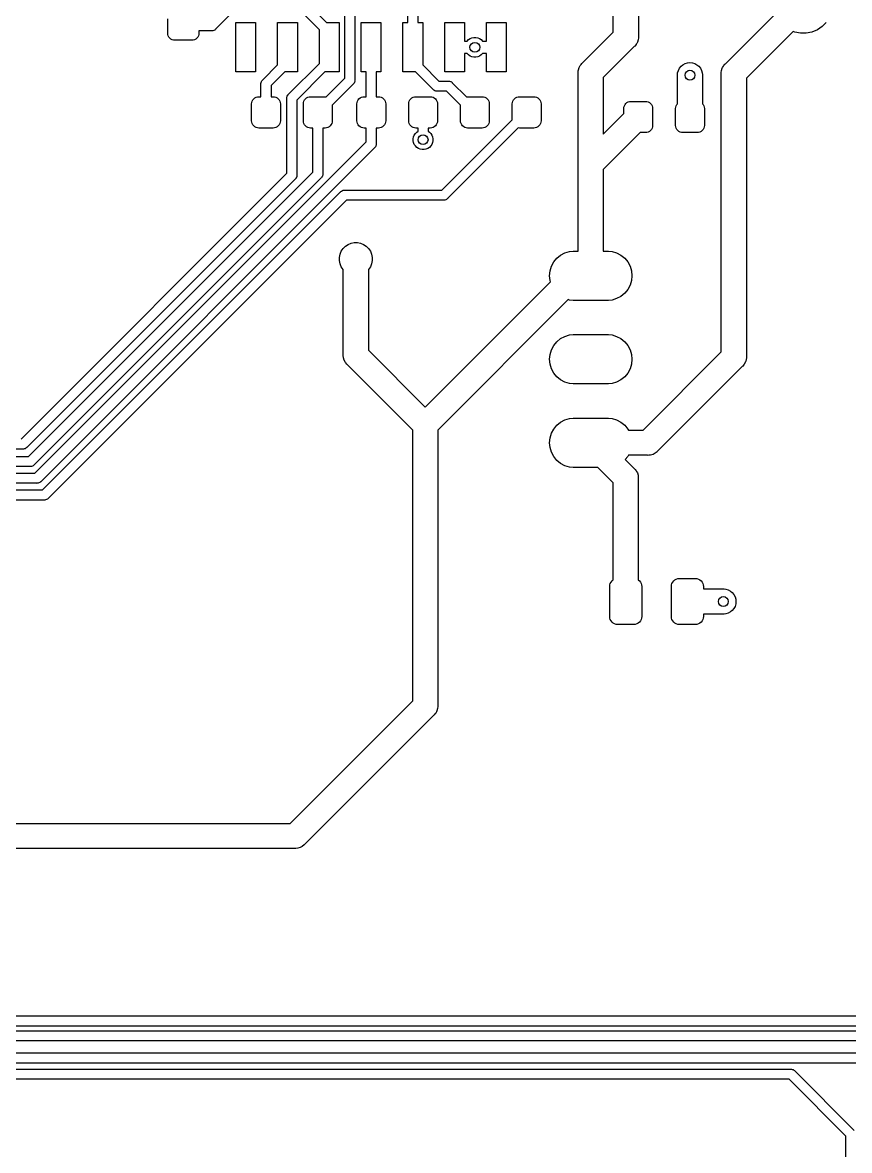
# Model space of a CAD drawing. Extents: x -66 to 211, y -177 to 13.
# Drawn here: x 103.78 to 128.92, y -54.84 to -20.55 of the extents above; entities that cross this region are included whole.
import ezdxf

# ---------------------------------------------------------------- set-up
doc = ezdxf.new("R2010")
doc.units = 0
doc.layers.add('BLACK', color=7, linetype='CONTINUOUS')

msp = doc.modelspace()

# ---------------------------------------------------------------- linework, layer by layer
at = {"layer": 'BLACK', "linetype": 'CONTINUOUS'}
for p, q in [((121.745, -20.8429), (121.745, -18.656)), ((122.507, -18.656), (122.507, -20.982)), ((110.182, -20.229), (109.654, -20.7579)), ((112.809, -20.771), (112.267, -20.229)), ((112.443, -19.9741), (113.024, -20.5555)), ((113.586, -22.2433), (113.586, -19.9643)), ((113.891, -20.0199), (113.891, -22.2989)), ((108.196, -20.8741), (108.196, -20.4366)), ((110.269, -22.0555), (110.269, -20.5555)), ((110.269, -20.5555), (110.869, -20.5555)), ((110.869, -20.5555), (110.869, -22.0555)), ((111.539, -21.84), (111.539, -20.5555)), ((111.539, -20.5555), (112.139, -20.5555)), ((112.139, -20.5555), (112.139, -22.0555)), ((113.024, -20.5555), (113.409, -20.5555)), ((113.409, -20.5555), (113.409, -22.0555)), ((114.079, -22.0555), (114.079, -20.5555)), ((114.079, -20.5555), (114.679, -20.5555)), ((114.679, -20.5555), (114.679, -22.0555)), ((115.349, -22.0555), (115.349, -20.5555)), ((115.349, -20.5555), (115.499, -20.5555)), ((115.499, -20.5555), (115.499, -20.3275)), ((115.804, -20.3275), (115.804, -20.5555)), ((115.804, -20.5555), (115.949, -20.5555)), ((115.949, -20.5555), (115.949, -21.84)), ((116.619, -22.0555), (116.619, -20.5555)), ((116.619, -20.5555), (117.219, -20.5555)), ((117.219, -20.5555), (117.219, -21.115)), ((117.889, -21.115), (117.889, -20.5555)), ((117.889, -20.5555), (118.489, -20.5555)), ((118.489, -20.5555), (118.489, -22.0555)), ((125.154, -21.8071), (126.676, -20.2849)), ((128.222, -20.5508), (128.096, -20.6762)), ((108.201, -20.9168), (108.196, -20.8741)), ((108.213, -20.9578), (108.201, -20.9168)), ((109.142, -20.9168), (109.13, -20.9578)), ((109.146, -20.8741), (109.142, -20.9168)), ((109.533, -20.8078), (109.146, -20.8078)), ((109.146, -20.8078), (109.146, -20.8741)), ((109.541, -20.8085), (109.533, -20.8078)), ((109.548, -20.8078), (109.541, -20.8085)), ((109.57, -20.8056), (109.548, -20.8078)), ((109.548, -20.8078), (109.548, -20.8078)), ((109.599, -20.7969), (109.57, -20.8056)), ((109.626, -20.7827), (109.599, -20.7969)), ((109.643, -20.7684), (109.626, -20.7827)), ((109.649, -20.7637), (109.643, -20.7684)), ((109.643, -20.7684), (109.643, -20.7684)), ((109.654, -20.7579), (109.649, -20.7637)), ((112.809, -21.7939), (112.809, -20.771)), ((120.803, -21.7843), (121.745, -20.8429)), ((127.215, -20.8237), (125.791, -22.2476)), ((127.26, -20.8425), (127.215, -20.8237)), ((127.434, -20.8771), (127.26, -20.8425)), ((127.611, -20.8771), (127.434, -20.8771)), ((127.785, -20.8425), (127.611, -20.8771)), ((127.949, -20.7747), (127.785, -20.8425)), ((128.096, -20.6762), (127.949, -20.7747)), ((108.233, -20.9957), (108.213, -20.9578)), ((108.26, -21.0288), (108.233, -20.9957)), ((108.294, -21.056), (108.26, -21.0288)), ((108.331, -21.0762), (108.294, -21.056)), ((108.372, -21.0887), (108.331, -21.0762)), ((108.415, -21.0929), (108.372, -21.0887)), ((108.928, -21.0929), (108.415, -21.0929)), ((108.97, -21.0887), (108.928, -21.0929)), ((109.011, -21.0762), (108.97, -21.0887)), ((109.049, -21.056), (109.011, -21.0762)), ((109.082, -21.0288), (109.049, -21.056)), ((109.109, -20.9957), (109.082, -21.0288)), ((109.13, -20.9578), (109.109, -20.9957)), ((117.219, -21.115), (117.302, -21.115)), ((117.302, -21.115), (117.303, -21.1143)), ((117.303, -21.1143), (117.345, -21.0725)), ((117.345, -21.0725), (117.394, -21.0396)), ((117.394, -21.0396), (117.448, -21.017)), ((117.448, -21.017), (117.506, -21.0055)), ((117.506, -21.0055), (117.566, -21.0055)), ((117.566, -21.0055), (117.623, -21.017)), ((117.623, -21.017), (117.678, -21.0396)), ((117.678, -21.0396), (117.727, -21.0725)), ((117.727, -21.0725), (117.769, -21.1143)), ((117.769, -21.1143), (117.769, -21.115)), ((117.769, -21.115), (117.889, -21.115)), ((122.438, -21.2204), (122.396, -21.2714)), ((122.444, -21.2134), (122.438, -21.2204)), ((122.457, -21.1899), (122.444, -21.2134)), ((122.479, -21.1472), (122.457, -21.1899)), ((122.501, -21.0754), (122.479, -21.1472)), ((122.507, -21.0194), (122.501, -21.0754)), ((122.507, -20.982), (122.509, -21.0007)), ((122.509, -21.0007), (122.507, -21.0194)), ((122.507, -21.0194), (122.507, -21.0194)), ((117.302, -21.496), (117.219, -21.496)), ((117.219, -21.496), (117.219, -22.0555)), ((117.303, -21.4967), (117.302, -21.496)), ((117.345, -21.5385), (117.303, -21.4967)), ((117.394, -21.5714), (117.345, -21.5385)), ((117.448, -21.594), (117.394, -21.5714)), ((117.506, -21.6055), (117.448, -21.594)), ((117.623, -21.594), (117.566, -21.6055)), ((117.678, -21.5714), (117.623, -21.594)), ((117.727, -21.5385), (117.678, -21.5714)), ((117.769, -21.4967), (117.727, -21.5385)), ((117.889, -21.496), (117.769, -21.496)), ((117.769, -21.496), (117.769, -21.4967)), ((117.889, -22.0555), (117.889, -21.496)), ((122.382, -21.2834), (121.441, -22.2248)), ((122.396, -21.2714), (122.382, -21.2834)), ((111.086, -22.2931), (111.539, -21.84)), ((111.871, -22.7317), (112.809, -21.7939)), ((115.949, -21.84), (116.44, -22.3317)), ((117.566, -21.6055), (117.506, -21.6055)), ((120.684, -21.9923), (120.706, -21.9204)), ((120.706, -21.9204), (120.718, -21.8981)), ((120.718, -21.8981), (120.741, -21.8542)), ((120.741, -21.8542), (120.764, -21.8263)), ((120.764, -21.8263), (120.789, -21.7962)), ((120.789, -21.7962), (120.803, -21.7843)), ((123.723, -22.0074), (123.758, -21.9412)), ((123.758, -21.9412), (123.806, -21.8832)), ((123.806, -21.8832), (123.864, -21.8356)), ((123.864, -21.8356), (123.93, -21.8002)), ((123.93, -21.8002), (124.002, -21.7784)), ((124.002, -21.7784), (124.076, -21.771)), ((124.076, -21.771), (124.151, -21.7784)), ((124.151, -21.7784), (124.223, -21.8002)), ((124.223, -21.8002), (124.289, -21.8356)), ((124.289, -21.8356), (124.347, -21.8832)), ((124.347, -21.8832), (124.395, -21.9412)), ((124.395, -21.9412), (124.43, -22.0074)), ((125.034, -22.0151), (125.056, -21.9432)), ((125.056, -21.9432), (125.068, -21.9209)), ((125.068, -21.9209), (125.092, -21.877)), ((125.092, -21.877), (125.11, -21.8542)), ((125.11, -21.8542), (125.139, -21.819)), ((125.139, -21.819), (125.154, -21.8071)), ((110.869, -22.0555), (110.269, -22.0555)), ((111.754, -22.0555), (111.338, -22.4715)), ((112.139, -22.0555), (111.754, -22.0555)), ((112.978, -22.0555), (112.126, -22.9079)), ((113.409, -22.0555), (112.978, -22.0555)), ((113.017, -22.8128), (113.586, -22.2433)), ((114.226, -22.0555), (114.079, -22.0555)), ((114.226, -22.8092), (114.226, -22.0555)), ((114.679, -22.0555), (114.531, -22.0555)), ((114.531, -22.0555), (114.531, -22.8092)), ((115.733, -22.0555), (115.349, -22.0555)), ((116.264, -22.5866), (115.733, -22.0555)), ((117.219, -22.0555), (116.619, -22.0555)), ((118.489, -22.0555), (117.889, -22.0555)), ((120.677, -22.0669), (120.681, -22.0247)), ((120.679, -22.0856), (120.677, -22.0669)), ((120.679, -24.8471), (120.679, -22.0856)), ((120.681, -22.0247), (120.684, -21.9923)), ((121.441, -22.2248), (121.441, -23.946)), ((123.695, -22.1352), (123.701, -22.0792)), ((123.695, -23.0222), (123.695, -22.1352)), ((123.701, -22.0792), (123.723, -22.0074)), ((124.43, -22.0074), (124.452, -22.0792)), ((124.452, -22.0792), (124.457, -22.1352)), ((124.457, -22.1352), (124.457, -23.0222)), ((125.027, -22.0897), (125.029, -22.071)), ((125.029, -22.1084), (125.027, -22.0897)), ((125.029, -22.071), (125.034, -22.0151)), ((125.029, -30.5686), (125.029, -22.1084)), ((125.791, -22.2476), (125.791, -30.7077)), ((111.033, -22.408), (111.036, -22.3781)), ((111.033, -22.4155), (111.033, -22.408)), ((111.033, -22.8092), (111.033, -22.4155)), ((111.036, -22.3781), (111.044, -22.3494)), ((111.044, -22.3494), (111.059, -22.3229)), ((111.059, -22.3229), (111.078, -22.2997)), ((111.078, -22.2997), (111.086, -22.2931)), ((111.338, -22.4715), (111.338, -22.8092)), ((113.841, -22.4194), (113.198, -23.0622)), ((113.847, -22.4147), (113.841, -22.4194)), ((113.852, -22.4089), (113.847, -22.4147)), ((113.866, -22.3915), (113.852, -22.4089)), ((113.852, -22.4089), (113.852, -22.4089)), ((113.88, -22.365), (113.866, -22.3915)), ((113.887, -22.3426), (113.88, -22.365)), ((113.889, -22.3363), (113.887, -22.3426)), ((113.891, -22.3139), (113.889, -22.3363)), ((113.891, -22.2989), (113.892, -22.3064)), ((113.892, -22.3064), (113.891, -22.3139)), ((113.891, -22.3139), (113.891, -22.3139)), ((116.269, -22.5924), (116.264, -22.5866)), ((116.275, -22.5971), (116.269, -22.5924)), ((116.292, -22.6114), (116.275, -22.5971)), ((116.275, -22.5971), (116.275, -22.5971)), ((116.319, -22.6256), (116.292, -22.6114)), ((116.347, -22.6343), (116.319, -22.6256)), ((116.44, -22.3317), (116.728, -22.3317)), ((116.728, -22.3317), (116.736, -22.3309)), ((116.736, -22.3309), (116.743, -22.3317)), ((116.743, -22.3317), (116.743, -22.3317)), ((116.743, -22.3317), (116.766, -22.3339)), ((116.766, -22.3339), (116.794, -22.3426)), ((116.794, -22.3426), (116.807, -22.3496)), ((116.807, -22.3496), (116.821, -22.3568)), ((116.821, -22.3568), (116.831, -22.365)), ((116.831, -22.365), (116.844, -22.3758)), ((116.844, -22.3758), (116.849, -22.3816)), ((116.849, -22.3816), (117.28, -22.8128)), ((110.753, -22.9853), (110.765, -22.9442)), ((110.765, -22.9442), (110.785, -22.9064)), ((110.785, -22.9064), (110.812, -22.8732)), ((110.812, -22.8732), (110.846, -22.846)), ((110.846, -22.846), (110.883, -22.8258)), ((110.883, -22.8258), (110.924, -22.8134)), ((110.924, -22.8134), (110.967, -22.8092)), ((110.967, -22.8092), (111.033, -22.8092)), ((111.338, -22.8092), (111.405, -22.8092)), ((111.405, -22.8092), (111.447, -22.8134)), ((111.447, -22.8134), (111.488, -22.8258)), ((111.488, -22.8258), (111.526, -22.846)), ((111.526, -22.846), (111.559, -22.8732)), ((111.559, -22.8732), (111.586, -22.9064)), ((111.586, -22.9064), (111.607, -22.9442)), ((111.607, -22.9442), (111.619, -22.9853)), ((111.82, -22.8448), (111.821, -22.8373)), ((111.821, -22.8522), (111.82, -22.8448)), ((111.821, -22.8373), (111.823, -22.8149)), ((111.821, -22.8373), (111.821, -22.8373)), ((111.821, -25.1337), (111.821, -22.8522)), ((111.823, -22.8149), (111.832, -22.7862)), ((111.832, -22.7862), (111.846, -22.7597)), ((111.832, -22.7862), (111.832, -22.7862)), ((111.846, -22.7597), (111.86, -22.7423)), ((111.86, -22.7423), (111.865, -22.7365)), ((111.86, -22.7423), (111.86, -22.7423)), ((111.865, -22.7365), (111.871, -22.7317)), ((112.126, -22.9079), (112.126, -25.1893)), ((112.328, -22.9853), (112.34, -22.9442)), ((112.34, -22.9442), (112.36, -22.9064)), ((112.36, -22.9064), (112.387, -22.8732)), ((112.387, -22.8732), (112.421, -22.846)), ((112.421, -22.846), (112.458, -22.8258)), ((112.458, -22.8258), (112.499, -22.8134)), ((112.499, -22.8134), (112.542, -22.8092)), ((112.542, -22.8092), (112.98, -22.8092)), ((112.98, -22.8092), (113.017, -22.8128)), ((113.953, -22.9853), (113.966, -22.9442)), ((113.966, -22.9442), (113.986, -22.9064)), ((113.986, -22.9064), (114.013, -22.8732)), ((114.013, -22.8732), (114.046, -22.846)), ((114.046, -22.846), (114.084, -22.8258)), ((114.084, -22.8258), (114.125, -22.8134)), ((114.125, -22.8134), (114.168, -22.8092)), ((114.168, -22.8092), (114.226, -22.8092)), ((114.531, -22.8092), (114.605, -22.8092)), ((114.605, -22.8092), (114.648, -22.8134)), ((114.648, -22.8134), (114.689, -22.8258)), ((114.689, -22.8258), (114.727, -22.846)), ((114.727, -22.846), (114.76, -22.8732)), ((114.76, -22.8732), (114.787, -22.9064)), ((114.787, -22.9064), (114.807, -22.9442)), ((114.807, -22.9442), (114.82, -22.9853)), ((115.528, -22.9853), (115.541, -22.9442)), ((115.541, -22.9442), (115.561, -22.9064)), ((115.561, -22.9064), (115.588, -22.8732)), ((115.588, -22.8732), (115.621, -22.846)), ((115.621, -22.846), (115.659, -22.8258)), ((115.659, -22.8258), (115.7, -22.8134)), ((115.7, -22.8134), (115.743, -22.8092)), ((115.743, -22.8092), (116.18, -22.8092)), ((116.18, -22.8092), (116.223, -22.8134)), ((116.223, -22.8134), (116.264, -22.8258)), ((116.264, -22.8258), (116.302, -22.846)), ((116.302, -22.846), (116.335, -22.8732)), ((116.335, -22.8732), (116.362, -22.9064)), ((116.37, -22.6365), (116.347, -22.6343)), ((116.362, -22.9064), (116.382, -22.9442)), ((116.377, -22.6372), (116.37, -22.6365)), ((116.37, -22.6365), (116.37, -22.6365)), ((116.385, -22.6365), (116.377, -22.6372)), ((116.382, -22.9442), (116.395, -22.9853)), ((116.673, -22.6365), (116.385, -22.6365)), ((117.098, -23.0622), (116.673, -22.6365)), ((117.28, -22.8128), (117.317, -22.8092)), ((117.317, -22.8092), (117.755, -22.8092)), ((117.755, -22.8092), (117.797, -22.8134)), ((117.797, -22.8134), (117.838, -22.8258)), ((117.838, -22.8258), (117.876, -22.846)), ((117.876, -22.846), (117.909, -22.8732)), ((117.909, -22.8732), (117.936, -22.9064)), ((117.936, -22.9064), (117.957, -22.9442)), ((117.957, -22.9442), (117.969, -22.9853)), ((118.678, -22.9853), (118.69, -22.9442)), ((118.69, -22.9442), (118.71, -22.9064)), ((118.71, -22.9064), (118.737, -22.8732)), ((118.737, -22.8732), (118.771, -22.846)), ((118.771, -22.846), (118.808, -22.8258)), ((118.808, -22.8258), (118.849, -22.8134)), ((118.849, -22.8134), (118.892, -22.8092)), ((118.892, -22.8092), (119.33, -22.8092)), ((119.33, -22.8092), (119.372, -22.8134)), ((119.372, -22.8134), (119.413, -22.8258)), ((119.413, -22.8258), (119.451, -22.846)), ((119.451, -22.846), (119.484, -22.8732)), ((119.484, -22.8732), (119.511, -22.9064)), ((119.511, -22.9064), (119.532, -22.9442)), ((119.532, -22.9442), (119.544, -22.9853)), ((122.161, -22.9857), (122.199, -22.9655)), ((122.199, -22.9655), (122.24, -22.9531)), ((122.24, -22.9531), (122.283, -22.9489)), ((122.283, -22.9489), (122.72, -22.9489)), ((122.72, -22.9489), (122.763, -22.9531)), ((122.763, -22.9531), (122.804, -22.9655)), ((122.804, -22.9655), (122.842, -22.9857)), ((110.748, -23.0279), (110.753, -22.9853)), ((110.748, -23.5404), (110.748, -23.0279)), ((111.619, -22.9853), (111.623, -23.0279)), ((111.623, -23.0279), (111.623, -23.5404)), ((112.323, -23.0279), (112.328, -22.9853)), ((112.323, -23.5404), (112.323, -23.0279)), ((113.198, -23.0622), (113.198, -23.5404)), ((113.949, -23.0279), (113.953, -22.9853)), ((113.949, -23.5404), (113.949, -23.0279)), ((114.82, -22.9853), (114.824, -23.0279)), ((114.824, -23.0279), (114.824, -23.5404)), ((115.524, -23.0279), (115.528, -22.9853)), ((115.524, -23.5404), (115.524, -23.0279)), ((116.395, -22.9853), (116.399, -23.0279)), ((116.399, -23.0279), (116.399, -23.5404)), ((117.098, -23.5404), (117.098, -23.0622)), ((117.969, -22.9853), (117.973, -23.0279)), ((117.973, -23.0279), (117.973, -23.5404)), ((118.673, -23.0279), (118.678, -22.9853)), ((118.673, -23.5062), (118.673, -23.0279)), ((119.544, -22.9853), (119.548, -23.0279)), ((119.548, -23.0279), (119.548, -23.5404)), ((122.064, -23.1676), (122.068, -23.125)), ((122.064, -23.3226), (122.064, -23.1676)), ((122.068, -23.125), (122.081, -23.0839)), ((122.081, -23.0839), (122.101, -23.0461)), ((122.101, -23.0461), (122.128, -23.013)), ((122.128, -23.013), (122.161, -22.9857)), ((122.842, -22.9857), (122.875, -23.013)), ((122.875, -23.013), (122.902, -23.0461)), ((122.902, -23.0461), (122.922, -23.0839)), ((122.922, -23.0839), (122.935, -23.125)), ((122.935, -23.125), (122.939, -23.1676)), ((122.939, -23.1676), (122.939, -23.6801)), ((123.639, -23.1676), (123.643, -23.125)), ((123.639, -23.6801), (123.639, -23.1676)), ((123.643, -23.125), (123.656, -23.0839)), ((123.656, -23.0839), (123.676, -23.0461)), ((123.676, -23.0461), (123.695, -23.0222)), ((124.457, -23.0222), (124.477, -23.0461)), ((124.477, -23.0461), (124.497, -23.0839)), ((124.497, -23.0839), (124.51, -23.125)), ((124.51, -23.125), (124.514, -23.1676)), ((124.514, -23.1676), (124.514, -23.6801)), ((110.753, -23.5831), (110.748, -23.5404)), ((110.765, -23.6241), (110.753, -23.5831)), ((110.785, -23.662), (110.765, -23.6241)), ((111.607, -23.6241), (111.586, -23.662)), ((111.619, -23.5831), (111.607, -23.6241)), ((111.623, -23.5404), (111.619, -23.5831)), ((112.328, -23.5831), (112.323, -23.5404)), ((112.34, -23.6241), (112.328, -23.5831)), ((112.36, -23.662), (112.34, -23.6241)), ((113.182, -23.6241), (113.161, -23.662)), ((113.194, -23.5831), (113.182, -23.6241)), ((113.198, -23.5404), (113.194, -23.5831)), ((113.953, -23.5831), (113.949, -23.5404)), ((113.966, -23.6241), (113.953, -23.5831)), ((113.986, -23.662), (113.966, -23.6241)), ((114.807, -23.6241), (114.787, -23.662)), ((114.82, -23.5831), (114.807, -23.6241)), ((114.824, -23.5404), (114.82, -23.5831)), ((115.528, -23.5831), (115.524, -23.5404)), ((115.541, -23.6241), (115.528, -23.5831)), ((115.561, -23.662), (115.541, -23.6241)), ((116.382, -23.6241), (116.362, -23.662)), ((116.395, -23.5831), (116.382, -23.6241)), ((116.399, -23.5404), (116.395, -23.5831)), ((116.528, -25.6515), (118.673, -23.5062)), ((117.103, -23.5831), (117.098, -23.5404)), ((117.115, -23.6241), (117.103, -23.5831)), ((117.135, -23.662), (117.115, -23.6241)), ((117.957, -23.6241), (117.936, -23.662)), ((117.969, -23.5831), (117.957, -23.6241)), ((117.973, -23.5404), (117.969, -23.5831)), ((119.532, -23.6241), (119.511, -23.662)), ((119.544, -23.5831), (119.532, -23.6241)), ((119.548, -23.5404), (119.544, -23.5831)), ((121.441, -23.946), (122.064, -23.3226)), ((110.812, -23.6951), (110.785, -23.662)), ((110.846, -23.7223), (110.812, -23.6951)), ((110.883, -23.7425), (110.846, -23.7223)), ((110.924, -23.755), (110.883, -23.7425)), ((110.967, -23.7592), (110.924, -23.755)), ((111.405, -23.7592), (110.967, -23.7592)), ((111.447, -23.755), (111.405, -23.7592)), ((111.488, -23.7425), (111.447, -23.755)), ((111.526, -23.7223), (111.488, -23.7425)), ((111.559, -23.6951), (111.526, -23.7223)), ((111.586, -23.662), (111.559, -23.6951)), ((112.387, -23.6951), (112.36, -23.662)), ((112.421, -23.7223), (112.387, -23.6951)), ((112.458, -23.7425), (112.421, -23.7223)), ((112.499, -23.755), (112.458, -23.7425)), ((112.542, -23.7592), (112.499, -23.755)), ((112.608, -23.7592), (112.542, -23.7592)), ((112.608, -25.098), (112.608, -23.7592)), ((112.98, -23.7592), (112.913, -23.7592)), ((112.913, -23.7592), (112.913, -25.1537)), ((113.022, -23.755), (112.98, -23.7592)), ((113.063, -23.7425), (113.022, -23.755)), ((113.101, -23.7223), (113.063, -23.7425)), ((113.134, -23.6951), (113.101, -23.7223)), ((113.161, -23.662), (113.134, -23.6951)), ((114.013, -23.6951), (113.986, -23.662)), ((114.046, -23.7223), (114.013, -23.6951)), ((114.084, -23.7425), (114.046, -23.7223)), ((114.125, -23.755), (114.084, -23.7425)), ((114.168, -23.7592), (114.125, -23.755)), ((114.234, -23.7592), (114.168, -23.7592)), ((114.234, -24.1837), (114.234, -23.7592)), ((114.605, -23.7592), (114.539, -23.7592)), ((114.539, -23.7592), (114.539, -24.2394)), ((114.648, -23.755), (114.605, -23.7592)), ((114.689, -23.7425), (114.648, -23.755)), ((114.727, -23.7223), (114.689, -23.7425)), ((114.76, -23.6951), (114.727, -23.7223)), ((114.787, -23.662), (114.76, -23.6951)), ((115.588, -23.6951), (115.561, -23.662)), ((115.621, -23.7223), (115.588, -23.6951)), ((115.659, -23.7425), (115.621, -23.7223)), ((115.7, -23.755), (115.659, -23.7425)), ((115.673, -24.0273), (115.695, -23.9727)), ((115.695, -23.9727), (115.728, -23.9235)), ((115.743, -23.7592), (115.7, -23.755)), ((115.728, -23.9235), (115.77, -23.8817)), ((115.809, -23.7592), (115.743, -23.7592)), ((115.77, -23.8817), (115.809, -23.8556)), ((115.809, -23.8556), (115.809, -23.7592)), ((116.18, -23.7592), (116.114, -23.7592)), ((116.114, -23.7592), (116.114, -23.8559)), ((116.114, -23.8559), (116.152, -23.8817)), ((116.152, -23.8817), (116.194, -23.9235)), ((116.223, -23.755), (116.18, -23.7592)), ((116.194, -23.9235), (116.227, -23.9727)), ((116.264, -23.7425), (116.223, -23.755)), ((116.227, -23.9727), (116.25, -24.0273)), ((116.302, -23.7223), (116.264, -23.7425)), ((116.335, -23.6951), (116.302, -23.7223)), ((116.362, -23.662), (116.335, -23.6951)), ((118.855, -23.7555), (116.704, -25.9063)), ((117.162, -23.6951), (117.135, -23.662)), ((117.196, -23.7223), (117.162, -23.6951)), ((117.233, -23.7425), (117.196, -23.7223)), ((117.274, -23.755), (117.233, -23.7425)), ((117.317, -23.7592), (117.274, -23.755)), ((117.755, -23.7592), (117.317, -23.7592)), ((117.797, -23.755), (117.755, -23.7592)), ((117.838, -23.7425), (117.797, -23.755)), ((117.876, -23.7223), (117.838, -23.7425)), ((117.909, -23.6951), (117.876, -23.7223)), ((117.936, -23.662), (117.909, -23.6951)), ((118.892, -23.7592), (118.855, -23.7555)), ((119.33, -23.7592), (118.892, -23.7592)), ((119.372, -23.755), (119.33, -23.7592)), ((119.413, -23.7425), (119.372, -23.755)), ((119.451, -23.7223), (119.413, -23.7425)), ((119.484, -23.6951), (119.451, -23.7223)), ((119.511, -23.662), (119.484, -23.6951)), ((122.565, -23.8989), (121.441, -25.0236)), ((122.72, -23.8989), (122.565, -23.8989)), ((122.763, -23.8947), (122.72, -23.8989)), ((122.804, -23.8822), (122.763, -23.8947)), ((122.842, -23.862), (122.804, -23.8822)), ((122.875, -23.8348), (122.842, -23.862)), ((122.902, -23.8017), (122.875, -23.8348)), ((122.922, -23.7638), (122.902, -23.8017)), ((122.935, -23.7228), (122.922, -23.7638)), ((122.939, -23.6801), (122.935, -23.7228)), ((123.643, -23.7228), (123.639, -23.6801)), ((123.656, -23.7638), (123.643, -23.7228)), ((123.676, -23.8017), (123.656, -23.7638)), ((123.703, -23.8348), (123.676, -23.8017)), ((123.736, -23.862), (123.703, -23.8348)), ((123.774, -23.8822), (123.736, -23.862)), ((123.815, -23.8947), (123.774, -23.8822)), ((123.858, -23.8989), (123.815, -23.8947)), ((124.295, -23.8989), (123.858, -23.8989)), ((124.338, -23.8947), (124.295, -23.8989)), ((124.379, -23.8822), (124.338, -23.8947)), ((124.417, -23.862), (124.379, -23.8822)), ((124.45, -23.8348), (124.417, -23.862)), ((124.477, -23.8017), (124.45, -23.8348)), ((124.497, -23.7638), (124.477, -23.8017)), ((124.51, -23.7228), (124.497, -23.7638)), ((124.514, -23.6801), (124.51, -23.7228)), ((104.161, -34.257), (114.234, -24.1837)), ((114.514, -24.3319), (114.499, -24.3493)), ((114.528, -24.3054), (114.514, -24.3319)), ((114.537, -24.2767), (114.528, -24.3054)), ((114.528, -24.3054), (114.528, -24.3054)), ((114.539, -24.2543), (114.537, -24.2767)), ((114.539, -24.2394), (114.539, -24.2468)), ((114.539, -24.2468), (114.539, -24.2543)), ((114.539, -24.2543), (114.539, -24.2543)), ((115.661, -24.0852), (115.673, -24.0273)), ((115.661, -24.1443), (115.661, -24.0852)), ((115.673, -24.2023), (115.661, -24.1443)), ((115.695, -24.2569), (115.673, -24.2023)), ((115.728, -24.306), (115.695, -24.2569)), ((115.77, -24.3478), (115.728, -24.306)), ((116.194, -24.306), (116.152, -24.3478)), ((116.227, -24.2569), (116.194, -24.306)), ((116.25, -24.2023), (116.227, -24.2569)), ((116.25, -24.0273), (116.261, -24.0852)), ((116.261, -24.1443), (116.25, -24.2023)), ((116.261, -24.0852), (116.261, -24.1443)), ((114.489, -24.3599), (104.337, -34.5119)), ((114.495, -24.3551), (114.489, -24.3599)), ((114.499, -24.3493), (114.495, -24.3551)), ((114.499, -24.3493), (114.499, -24.3493)), ((115.819, -24.3806), (115.77, -24.3478)), ((115.874, -24.4032), (115.819, -24.3806)), ((115.932, -24.4148), (115.874, -24.4032)), ((115.991, -24.4148), (115.932, -24.4148)), ((116.049, -24.4032), (115.991, -24.4148)), ((116.103, -24.3806), (116.049, -24.4032)), ((116.152, -24.3478), (116.103, -24.3806)), ((120.677, -24.8658), (120.679, -24.8471)), ((120.679, -24.8845), (120.677, -24.8658)), ((120.679, -25.7597), (120.679, -24.8845)), ((121.441, -25.0236), (121.441, -27.4993)), ((103.739, -33.2156), (111.821, -25.1337)), ((112.076, -25.3099), (103.915, -33.4705)), ((103.96, -33.7464), (112.608, -25.098)), ((112.863, -25.2742), (104.136, -34.0013)), ((112.082, -25.3051), (112.076, -25.3099)), ((112.086, -25.2993), (112.082, -25.3051)), ((112.101, -25.2819), (112.086, -25.2993)), ((112.115, -25.2554), (112.101, -25.2819)), ((112.118, -25.2462), (112.115, -25.2554)), ((112.124, -25.2267), (112.118, -25.2462)), ((112.126, -25.2043), (112.124, -25.2267)), ((112.126, -25.1893), (112.126, -25.1968)), ((112.126, -25.1968), (112.126, -25.2043)), ((112.126, -25.2043), (112.126, -25.2043)), ((112.869, -25.2694), (112.863, -25.2742)), ((112.881, -25.2554), (112.869, -25.2694)), ((112.888, -25.2462), (112.881, -25.2554)), ((112.902, -25.2197), (112.888, -25.2462)), ((112.905, -25.2112), (112.902, -25.2197)), ((112.911, -25.191), (112.905, -25.2112)), ((112.913, -25.1686), (112.911, -25.191)), ((112.913, -25.1537), (112.914, -25.1611)), ((112.914, -25.1611), (112.913, -25.1686)), ((112.913, -25.1686), (112.913, -25.1686)), ((104.389, -34.765), (113.453, -25.7014)), ((113.453, -25.7014), (113.458, -25.6956)), ((113.458, -25.6956), (113.463, -25.6908)), ((113.463, -25.6908), (113.481, -25.6765)), ((113.481, -25.6765), (113.507, -25.6624)), ((113.507, -25.6624), (113.536, -25.6537)), ((113.536, -25.6537), (113.558, -25.6515)), ((113.558, -25.6515), (113.566, -25.6507)), ((113.558, -25.6515), (113.558, -25.6515)), ((113.566, -25.6507), (113.573, -25.6515)), ((113.573, -25.6515), (116.528, -25.6515)), ((113.629, -25.9563), (104.565, -35.0199)), ((116.584, -25.9563), (113.629, -25.9563)), ((116.591, -25.957), (116.584, -25.9563)), ((116.599, -25.9563), (116.591, -25.957)), ((116.621, -25.9541), (116.599, -25.9563)), ((116.599, -25.9563), (116.599, -25.9563)), ((116.65, -25.9453), (116.621, -25.9541)), ((116.676, -25.9312), (116.65, -25.9453)), ((116.694, -25.9169), (116.676, -25.9312)), ((116.699, -25.9121), (116.694, -25.9169)), ((116.694, -25.9169), (116.694, -25.9169)), ((116.704, -25.9063), (116.699, -25.9121)), ((120.679, -27.4993), (120.679, -25.7597)), ((120.679, -25.7597), (120.679, -25.7597)), ((113.473, -27.505), (113.528, -27.4231)), ((113.528, -27.4231), (113.598, -27.3535)), ((113.598, -27.3535), (113.68, -27.2988)), ((113.68, -27.2988), (113.771, -27.2611)), ((113.771, -27.2611), (113.867, -27.2419)), ((113.867, -27.2419), (113.966, -27.2419)), ((113.966, -27.2419), (114.062, -27.2611)), ((114.062, -27.2611), (114.153, -27.2988)), ((114.153, -27.2988), (114.235, -27.3535)), ((114.235, -27.3535), (114.305, -27.4231)), ((114.305, -27.4231), (114.36, -27.505)), ((113.416, -27.6926), (113.436, -27.596)), ((113.416, -27.7911), (113.416, -27.6926)), ((113.436, -27.596), (113.473, -27.505)), ((114.36, -27.505), (114.397, -27.596)), ((114.397, -27.596), (114.416, -27.6926)), ((114.416, -27.6926), (114.416, -27.7911)), ((119.933, -27.8309), (120.027, -27.7166)), ((120.027, -27.7166), (120.141, -27.6228)), ((120.141, -27.6228), (120.272, -27.5531)), ((120.272, -27.5531), (120.413, -27.5102)), ((120.413, -27.5102), (120.524, -27.4993)), ((120.524, -27.4993), (120.679, -27.4993)), ((121.441, -27.4993), (121.596, -27.4993)), ((121.596, -27.4993), (121.706, -27.5102)), ((121.706, -27.5102), (121.847, -27.5531)), ((121.847, -27.5531), (121.978, -27.6228)), ((121.978, -27.6228), (122.092, -27.7166)), ((122.092, -27.7166), (122.186, -27.8309)), ((113.436, -27.8877), (113.416, -27.7911)), ((113.473, -27.9787), (113.436, -27.8877)), ((113.528, -28.0606), (113.473, -27.9787)), ((113.535, -28.068), (113.528, -28.0606)), ((113.535, -30.6537), (113.535, -28.068)), ((114.305, -28.0606), (114.297, -28.068)), ((114.297, -28.068), (114.297, -30.5146)), ((114.36, -27.9787), (114.305, -28.0606)), ((114.397, -27.8877), (114.36, -27.9787)), ((114.416, -27.7911), (114.397, -27.8877)), ((119.806, -28.2499), (119.821, -28.1027)), ((119.821, -28.1027), (119.864, -27.9613)), ((119.864, -27.9613), (119.933, -27.8309)), ((122.186, -27.8309), (122.255, -27.9613)), ((122.255, -27.9613), (122.298, -28.1027)), ((122.298, -28.1027), (122.313, -28.2499)), ((116.027, -32.2443), (119.833, -28.4383)), ((119.821, -28.397), (119.806, -28.2499)), ((119.833, -28.4383), (119.821, -28.397)), ((122.298, -28.397), (122.255, -28.5385)), ((122.313, -28.2499), (122.298, -28.397)), ((122.092, -28.7832), (121.978, -28.877)), ((122.186, -28.6689), (122.092, -28.7832)), ((122.255, -28.5385), (122.186, -28.6689)), ((120.372, -28.9771), (116.408, -32.9409)), ((120.413, -28.9896), (120.372, -28.9771)), ((120.524, -29.0004), (120.413, -28.9896)), ((121.596, -29.0004), (120.524, -29.0004)), ((121.706, -28.9896), (121.596, -29.0004)), ((121.847, -28.9467), (121.706, -28.9896)), ((121.978, -28.877), (121.847, -28.9467)), ((120.027, -30.2566), (120.141, -30.1628)), ((120.141, -30.1628), (120.272, -30.0931)), ((120.272, -30.0931), (120.413, -30.0502)), ((120.413, -30.0502), (120.524, -30.0393)), ((120.524, -30.0393), (121.596, -30.0393)), ((121.596, -30.0393), (121.706, -30.0502)), ((121.706, -30.0502), (121.847, -30.0931)), ((121.847, -30.0931), (121.978, -30.1628)), ((121.978, -30.1628), (122.092, -30.2566)), ((114.297, -30.5146), (116.027, -32.2443)), ((119.821, -30.6427), (119.864, -30.5013)), ((119.864, -30.5013), (119.933, -30.3709)), ((119.933, -30.3709), (120.027, -30.2566)), ((122.092, -30.2566), (122.186, -30.3709)), ((122.186, -30.3709), (122.255, -30.5013)), ((122.255, -30.5013), (122.298, -30.6427)), ((113.534, -30.6724), (113.535, -30.6537)), ((113.541, -30.7471), (113.534, -30.6724)), ((113.563, -30.8189), (113.541, -30.7471)), ((113.598, -30.8851), (113.563, -30.8189)), ((119.806, -30.7899), (119.821, -30.6427)), ((119.821, -30.937), (119.806, -30.7899)), ((122.298, -30.6427), (122.313, -30.7899)), ((122.313, -30.7899), (122.298, -30.937)), ((122.649, -32.9489), (125.029, -30.5686)), ((125.772, -30.8469), (125.764, -30.8729)), ((125.785, -30.8011), (125.772, -30.8469)), ((125.791, -30.7451), (125.785, -30.8011)), ((125.791, -30.7077), (125.793, -30.7264)), ((125.793, -30.7264), (125.791, -30.7451)), ((125.791, -30.7451), (125.791, -30.7451)), ((113.608, -30.8973), (113.598, -30.8851)), ((113.646, -30.9431), (113.608, -30.8973)), ((113.66, -30.955), (113.646, -30.9431)), ((115.646, -32.9409), (113.66, -30.955)), ((119.864, -31.0785), (119.821, -30.937)), ((119.933, -31.2089), (119.864, -31.0785)), ((122.255, -31.0785), (122.186, -31.2089)), ((122.298, -30.937), (122.255, -31.0785)), ((125.666, -31.009), (123.089, -33.586)), ((125.681, -30.9971), (125.666, -31.009)), ((125.704, -30.9684), (125.681, -30.9971)), ((125.728, -30.9391), (125.704, -30.9684)), ((125.764, -30.8729), (125.728, -30.9391)), ((120.027, -31.3232), (119.933, -31.2089)), ((120.141, -31.417), (120.027, -31.3232)), ((120.272, -31.4867), (120.141, -31.417)), ((120.413, -31.5296), (120.272, -31.4867)), ((120.524, -31.5404), (120.413, -31.5296)), ((121.596, -31.5404), (120.524, -31.5404)), ((121.706, -31.5296), (121.596, -31.5404)), ((121.847, -31.4867), (121.706, -31.5296)), ((121.978, -31.417), (121.847, -31.4867)), ((122.092, -31.3232), (121.978, -31.417)), ((122.186, -31.2089), (122.092, -31.3232)), ((119.864, -33.0413), (119.933, -32.9109)), ((119.933, -32.9109), (120.027, -32.7966)), ((120.027, -32.7966), (120.141, -32.7028)), ((120.141, -32.7028), (120.272, -32.6331)), ((120.272, -32.6331), (120.413, -32.5902)), ((120.413, -32.5902), (120.524, -32.5793)), ((120.524, -32.5793), (121.596, -32.5793)), ((121.596, -32.5793), (121.706, -32.5902)), ((121.706, -32.5902), (121.847, -32.6331)), ((121.847, -32.6331), (121.978, -32.7028)), ((121.978, -32.7028), (122.092, -32.7966)), ((122.092, -32.7966), (122.186, -32.9109)), ((122.186, -32.9109), (122.206, -32.9489)), ((115.646, -41.1756), (115.646, -32.9409)), ((116.408, -32.9409), (116.408, -41.3147)), ((119.806, -33.3299), (119.821, -33.1827)), ((119.821, -33.1827), (119.864, -33.0413)), ((122.206, -32.9489), (122.649, -32.9489)), ((103.795, -33.5204), (84.635, -33.5204)), ((103.802, -33.5211), (103.795, -33.5204)), ((103.81, -33.5204), (103.802, -33.5211)), ((103.832, -33.5182), (103.81, -33.5204)), ((103.81, -33.5204), (103.81, -33.5204)), ((103.861, -33.5095), (103.832, -33.5182)), ((103.887, -33.4953), (103.861, -33.5095)), ((103.91, -33.4763), (103.887, -33.4953)), ((103.915, -33.4705), (103.91, -33.4763)), ((119.821, -33.477), (119.806, -33.3299)), ((119.864, -33.6185), (119.821, -33.477)), ((123.077, -33.6006), (123.019, -33.6482)), ((123.089, -33.586), (123.077, -33.6006)), ((84.7546, -33.7464), (103.96, -33.7464)), ((119.933, -33.7489), (119.864, -33.6185)), ((120.027, -33.8632), (119.933, -33.7489)), ((120.141, -33.957), (120.027, -33.8632)), ((122.186, -33.7489), (122.11, -33.8414)), ((122.11, -33.8414), (122.379, -34.1106)), ((122.206, -33.7109), (122.186, -33.7489)), ((122.788, -33.7109), (122.206, -33.7109)), ((122.806, -33.7127), (122.788, -33.7109)), ((122.825, -33.7109), (122.806, -33.7127)), ((122.881, -33.7054), (122.825, -33.7109)), ((122.825, -33.7109), (122.825, -33.7109)), ((122.953, -33.6836), (122.881, -33.7054)), ((123.019, -33.6482), (122.953, -33.6836)), ((104.016, -34.0512), (84.8102, -34.0512)), ((84.9629, -34.257), (104.161, -34.257)), ((104.023, -34.052), (104.016, -34.0512)), ((104.031, -34.0512), (104.023, -34.052)), ((104.053, -34.049), (104.031, -34.0512)), ((104.031, -34.0512), (104.031, -34.0512)), ((104.082, -34.0403), (104.053, -34.049)), ((104.108, -34.0262), (104.082, -34.0403)), ((104.131, -34.0071), (104.108, -34.0262)), ((104.136, -34.0013), (104.131, -34.0071)), ((120.272, -34.0267), (120.141, -33.957)), ((120.413, -34.0696), (120.272, -34.0267)), ((120.524, -34.0804), (120.413, -34.0696)), ((121.271, -34.0804), (120.524, -34.0804)), ((121.742, -34.5511), (121.271, -34.0804)), ((122.379, -34.1106), (122.394, -34.1226)), ((122.394, -34.1226), (122.411, -34.1434)), ((122.411, -34.1434), (122.441, -34.1806)), ((122.441, -34.1806), (122.454, -34.2036)), ((122.454, -34.2036), (122.477, -34.2468)), ((122.477, -34.2468), (122.498, -34.3186)), ((104.216, -34.5618), (85.0185, -34.5618)), ((104.224, -34.5625), (104.216, -34.5618)), ((104.231, -34.5618), (104.224, -34.5625)), ((104.254, -34.5596), (104.231, -34.5618)), ((104.231, -34.5618), (104.231, -34.5618)), ((104.282, -34.5509), (104.254, -34.5596)), ((104.309, -34.5367), (104.282, -34.5509)), ((104.332, -34.5177), (104.309, -34.5367)), ((104.337, -34.5119), (104.332, -34.5177)), ((121.742, -37.4985), (121.742, -34.5511)), ((122.498, -34.3186), (122.504, -34.3746)), ((122.504, -34.3746), (122.504, -34.3746)), ((122.504, -34.3746), (122.506, -34.3933)), ((122.506, -34.3933), (122.504, -34.412)), ((122.504, -34.412), (122.504, -37.4985)), ((85.1584, -34.765), (104.389, -34.765)), ((104.445, -35.0698), (85.2141, -35.0698)), ((104.452, -35.0705), (104.445, -35.0698)), ((104.46, -35.0698), (104.452, -35.0705)), ((104.482, -35.0676), (104.46, -35.0698)), ((104.46, -35.0698), (104.46, -35.0698)), ((104.511, -35.0589), (104.482, -35.0676)), ((104.537, -35.0447), (104.511, -35.0589)), ((104.561, -35.0257), (104.537, -35.0447)), ((104.565, -35.0199), (104.561, -35.0257)), ((121.635, -37.6996), (121.64, -37.6521)), ((121.635, -38.6121), (121.635, -37.6996)), ((121.64, -37.6521), (121.654, -37.6064)), ((121.654, -37.6064), (121.677, -37.5642)), ((121.677, -37.5642), (121.707, -37.5273)), ((121.707, -37.5273), (121.742, -37.4985)), ((122.504, -37.4985), (122.539, -37.5273)), ((122.539, -37.5273), (122.569, -37.5642)), ((122.569, -37.5642), (122.592, -37.6064)), ((122.592, -37.6064), (122.606, -37.6521)), ((122.606, -37.6521), (122.61, -37.6996)), ((122.61, -37.6996), (122.61, -38.6121)), ((123.51, -37.6996), (123.515, -37.6521)), ((123.51, -38.6121), (123.51, -37.6996)), ((123.515, -37.6521), (123.529, -37.6064)), ((123.529, -37.6064), (123.552, -37.5642)), ((123.552, -37.5642), (123.582, -37.5273)), ((123.582, -37.5273), (123.619, -37.497)), ((123.619, -37.497), (123.661, -37.4744)), ((123.661, -37.4744), (123.707, -37.4606)), ((123.707, -37.4606), (123.754, -37.4559)), ((123.754, -37.4559), (124.242, -37.4559)), ((124.242, -37.4559), (124.289, -37.4606)), ((124.289, -37.4606), (124.335, -37.4744)), ((124.335, -37.4744), (124.377, -37.497)), ((124.377, -37.497), (124.414, -37.5273)), ((124.414, -37.5273), (124.444, -37.5642)), ((124.444, -37.5642), (124.467, -37.6064)), ((124.467, -37.6064), (124.481, -37.6521)), ((124.481, -37.6521), (124.485, -37.6996)), ((124.485, -37.6996), (124.485, -37.7749)), ((124.485, -37.7749), (125.111, -37.7749)), ((125.111, -37.7749), (125.167, -37.7804)), ((125.167, -37.7804), (125.239, -37.8022)), ((125.239, -37.8022), (125.305, -37.8376)), ((125.305, -37.8376), (125.363, -37.8852)), ((125.363, -37.8852), (125.411, -37.9432)), ((125.411, -37.9432), (125.446, -38.0094)), ((125.446, -38.0094), (125.468, -38.0812)), ((125.411, -38.3686), (125.363, -38.4266)), ((125.446, -38.3024), (125.411, -38.3686)), ((125.468, -38.2306), (125.446, -38.3024)), ((125.468, -38.0812), (125.475, -38.1559)), ((125.475, -38.1559), (125.468, -38.2306)), ((121.64, -38.6597), (121.635, -38.6121)), ((121.654, -38.7054), (121.64, -38.6597)), ((121.677, -38.7475), (121.654, -38.7054)), ((121.707, -38.7845), (121.677, -38.7475)), ((122.569, -38.7475), (122.539, -38.7845)), ((122.592, -38.7054), (122.569, -38.7475)), ((122.606, -38.6597), (122.592, -38.7054)), ((122.61, -38.6121), (122.606, -38.6597)), ((123.515, -38.6597), (123.51, -38.6121)), ((123.529, -38.7054), (123.515, -38.6597)), ((123.552, -38.7475), (123.529, -38.7054)), ((123.582, -38.7845), (123.552, -38.7475)), ((124.444, -38.7475), (124.414, -38.7845)), ((124.467, -38.7054), (124.444, -38.7475)), ((124.481, -38.6597), (124.467, -38.7054)), ((124.485, -38.6121), (124.481, -38.6597)), ((125.111, -38.5369), (124.485, -38.5369)), ((124.485, -38.5369), (124.485, -38.6121)), ((125.167, -38.5314), (125.111, -38.5369)), ((125.239, -38.5096), (125.167, -38.5314)), ((125.305, -38.4742), (125.239, -38.5096)), ((125.363, -38.4266), (125.305, -38.4742)), ((121.744, -38.8148), (121.707, -38.7845)), ((121.786, -38.8373), (121.744, -38.8148)), ((121.832, -38.8512), (121.786, -38.8373)), ((121.879, -38.8559), (121.832, -38.8512)), ((122.367, -38.8559), (121.879, -38.8559)), ((122.414, -38.8512), (122.367, -38.8559)), ((122.46, -38.8373), (122.414, -38.8512)), ((122.502, -38.8148), (122.46, -38.8373)), ((122.539, -38.7845), (122.502, -38.8148)), ((123.619, -38.8148), (123.582, -38.7845)), ((123.661, -38.8373), (123.619, -38.8148)), ((123.707, -38.8512), (123.661, -38.8373)), ((123.754, -38.8559), (123.707, -38.8512)), ((124.242, -38.8559), (123.754, -38.8559)), ((124.289, -38.8512), (124.242, -38.8559)), ((124.335, -38.8373), (124.289, -38.8512)), ((124.377, -38.8148), (124.335, -38.8373)), ((124.414, -38.7845), (124.377, -38.8148)), ((111.92, -44.9021), (115.646, -41.1756)), ((116.381, -41.4799), (116.366, -41.508)), ((116.403, -41.4081), (116.381, -41.4799)), ((116.408, -41.3521), (116.403, -41.4081)), ((116.408, -41.3147), (116.41, -41.3334)), ((116.41, -41.3334), (116.408, -41.3521)), ((116.408, -41.3521), (116.408, -41.3521)), ((116.283, -41.6161), (112.36, -45.5393)), ((116.298, -41.6041), (116.283, -41.6161)), ((116.331, -41.5644), (116.298, -41.6041)), ((116.346, -41.5461), (116.331, -41.5644)), ((116.366, -41.508), (116.346, -41.5461)), ((88.527, -44.9021), (111.92, -44.9021)), ((112.29, -45.6014), (112.224, -45.6368)), ((112.348, -45.5538), (112.29, -45.6014)), ((112.36, -45.5393), (112.348, -45.5538)), ((112.059, -45.6641), (97.2759, -45.6641)), ((112.078, -45.666), (112.059, -45.6641)), ((112.096, -45.6641), (112.078, -45.666)), ((112.152, -45.6586), (112.096, -45.6641)), ((112.096, -45.6641), (112.096, -45.6641)), ((112.224, -45.6368), (112.152, -45.6586)), ((148.84, -51.0615), (95.4351, -51.0615)), ((95.4908, -50.7567), (148.895, -50.7567)), ((94.9296, -51.2115), (148.707, -51.2115)), ((148.651, -51.5163), (94.8739, -51.5163)), ((83.1084, -51.882), (145.799, -51.882)), ((82.8925, -52.3773), (127.145, -52.3773)), ((145.743, -52.1868), (83.0528, -52.1868)), ((127.145, -52.3773), (127.152, -52.3766)), ((127.152, -52.3766), (127.16, -52.3773)), ((127.16, -52.3773), (127.16, -52.3773)), ((127.16, -52.3773), (127.182, -52.3795)), ((127.182, -52.3795), (127.211, -52.3883)), ((127.211, -52.3883), (127.235, -52.4011)), ((127.235, -52.4011), (127.237, -52.4024)), ((127.237, -52.4024), (127.25, -52.4129)), ((127.25, -52.4129), (127.261, -52.4215)), ((127.261, -52.4215), (127.265, -52.4273)), ((127.265, -52.4273), (129.072, -54.2336)), ((127.089, -52.6821), (82.8369, -52.6821)), ((128.817, -54.4098), (127.089, -52.6821)), ((128.817, -55.9492), (128.817, -54.4098))]:
    msp.add_line(p, q, dxfattribs=at)
at = {"layer": 'BLACK'}
for centre in [(117.536, -21.3055), (124.076, -22.1539), (115.961, -24.1148), (125.092, -38.1559)]:
    msp.add_circle(centre, 0.15, dxfattribs=at)

doc.saveas('drawing.dxf')
